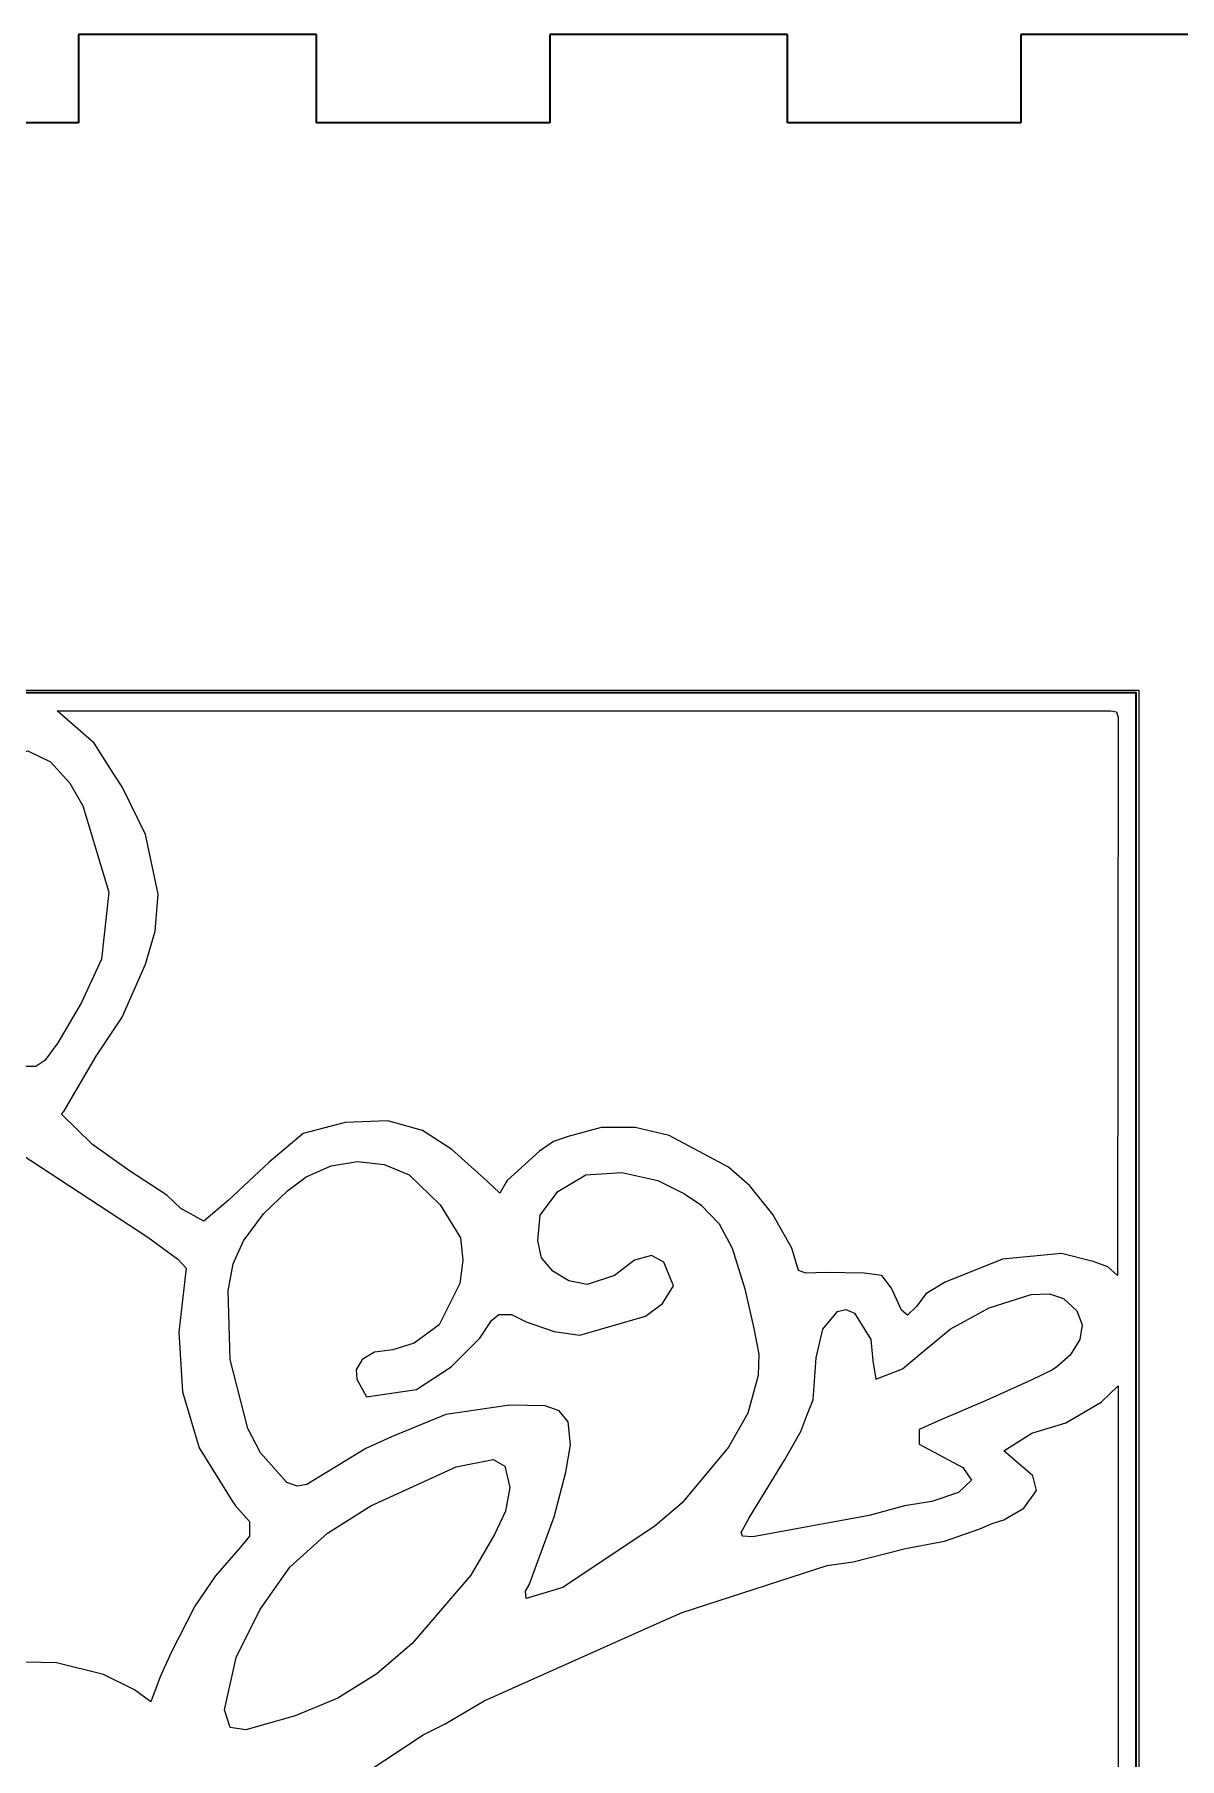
# Model space of a CAD drawing. Header units: millimetres. Extents: x -423 to 44, y -358 to 68.
# Drawn here: x -277.9 to -239, y -210.2 to -151.6 of the extents above; entities that cross this region are included whole.
import ezdxf

# ---------------------------------------------------------------- set-up
doc = ezdxf.new("R2010")
doc.units = ezdxf.units.MM
doc.header["$MEASUREMENT"] = 0
doc.layers.add('Capa 1', color=7, linetype='Continuous')

msp = doc.modelspace()

# ---------------------------------------------------------------- linework, layer by layer
at = {"layer": 'Capa 1', "color": 250, "lineweight": 35}
for points in [[(-268.325, -151.625), (-268.325, -151.625), (-276.4, -151.625), (-276.4, -151.625)], [(-276.4, -151.625), (-276.4, -151.625), (-276.4, -154.625), (-276.4, -154.625)], [(-268.325, -154.625), (-268.325, -154.625), (-268.325, -151.625), (-268.325, -151.625)], [(-252.325, -151.625), (-252.325, -151.625), (-260.4, -151.625), (-260.4, -151.625)], [(-260.4, -151.625), (-260.4, -151.625), (-260.4, -154.625), (-260.4, -154.625)], [(-252.325, -154.625), (-252.325, -154.625), (-252.325, -151.625), (-252.325, -151.625)], [(-236.325, -151.625), (-236.325, -151.625), (-244.4, -151.625), (-244.4, -151.625)], [(-244.4, -151.625), (-244.4, -151.625), (-244.4, -154.625), (-244.4, -154.625)], [(-276.4, -154.625), (-276.4, -154.625), (-284.325, -154.625), (-284.325, -154.625)], [(-260.4, -154.625), (-260.4, -154.625), (-268.325, -154.625), (-268.325, -154.625)], [(-244.4, -154.625), (-244.4, -154.625), (-252.325, -154.625), (-252.325, -154.625)]]:
    msp.add_open_spline(points, degree=3, dxfattribs=at)
at = {"layer": 'Capa 1', "color": 250, "lineweight": 5}
for points, knots in [([(-316.1, -249.5749), (-316.1, -249.5749), (-240.4, -249.5749), (-240.4, -249.5749), (-240.4, -249.5749), (-240.4, -249.5749), (-240.4, -173.9), (-240.4, -173.9), (-240.4, -173.9), (-240.4, -173.9), (-316.1, -173.9), (-316.1, -173.9), (-316.1, -173.9), (-316.1, -173.9), (-316.1, -249.5749), (-316.1, -249.5749)], [0, 0, 0, 0, 0.2, 0.2, 0.2, 0.2, 0.4, 0.4, 0.4, 0.4, 0.6, 0.6, 0.6, 0.6, 1, 1, 1, 1]), ([(-273.7, -180.825), (-273.7, -180.825), (-273.8, -182.075), (-273.8, -182.075), (-273.8, -182.075), (-273.8, -182.075), (-274.125, -183.2), (-274.125, -183.2), (-274.125, -183.2), (-274.125, -183.2), (-274.925, -185), (-274.925, -185), (-274.925, -185), (-274.925, -185), (-275.8, -186.325), (-275.8, -186.325), (-275.8, -186.325), (-275.8, -186.325), (-276.9, -188.2), (-276.9, -188.2), (-276.9, -188.2), (-276.9, -188.2), (-276.975, -188.3), (-276.975, -188.3), (-276.975, -188.3), (-276.975, -188.3), (-275.925, -189.325), (-275.925, -189.325), (-275.925, -189.325), (-275.925, -189.325), (-274.675, -190.225), (-274.675, -190.225), (-274.675, -190.225), (-274.675, -190.225), (-273.4, -191.05), (-273.4, -191.05), (-273.4, -191.05), (-273.4, -191.05), (-272.925, -191.5), (-272.925, -191.5), (-272.925, -191.5), (-272.925, -191.5), (-272.15, -191.925), (-272.15, -191.925), (-272.15, -191.925), (-272.15, -191.925), (-271.325, -191.225), (-271.325, -191.225), (-271.325, -191.225), (-271.325, -191.225), (-269.925, -189.925), (-269.925, -189.925), (-269.925, -189.925), (-269.925, -189.925), (-268.775, -188.95), (-268.775, -188.95), (-268.775, -188.95), (-268.775, -188.95), (-267.35, -188.575), (-267.35, -188.575), (-267.35, -188.575), (-267.35, -188.575), (-265.9, -188.525), (-265.9, -188.525), (-265.9, -188.525), (-265.9, -188.525), (-264.725, -188.85), (-264.725, -188.85), (-264.725, -188.85), (-264.725, -188.85), (-263.725, -189.5), (-263.725, -189.5), (-263.725, -189.5), (-263.725, -189.5), (-262.525, -190.575), (-262.525, -190.575), (-262.525, -190.575), (-262.525, -190.575), (-262.1, -190.975), (-262.1, -190.975), (-262.1, -190.975), (-262.1, -190.975), (-261.8749, -190.6), (-261.8749, -190.6), (-261.8749, -190.6), (-261.8749, -190.6), (-261.85, -190.55), (-261.85, -190.55), (-261.85, -190.55), (-261.85, -190.55), (-260.75, -189.55), (-260.75, -189.55), (-260.75, -189.55), (-260.75, -189.55), (-260.275, -189.225), (-260.275, -189.225), (-260.275, -189.225), (-260.275, -189.225), (-259.775, -189.05), (-259.775, -189.05), (-259.775, -189.05), (-259.775, -189.05), (-258.65, -188.75), (-258.65, -188.75), (-258.65, -188.75), (-258.65, -188.75), (-257.5, -188.75), (-257.5, -188.75), (-257.5, -188.75), (-257.5, -188.75), (-256.35, -189.025), (-256.35, -189.025), (-256.35, -189.025), (-256.35, -189.025), (-254.325, -190.1), (-254.325, -190.1), (-254.325, -190.1), (-254.325, -190.1), (-253.6, -190.725), (-253.6, -190.725), (-253.6, -190.725), (-253.6, -190.725), (-252.825, -191.7), (-252.825, -191.7), (-252.825, -191.7), (-252.825, -191.7), (-252.175, -192.8499), (-252.175, -192.8499), (-252.175, -192.8499), (-252.175, -192.8499), (-251.95, -193.6), (-251.95, -193.6), (-251.95, -193.6), (-251.95, -193.6), (-251.7, -193.7), (-251.7, -193.7), (-251.7, -193.7), (-251.7, -193.7), (-251.025, -193.675), (-251.025, -193.675), (-251.025, -193.675), (-251.025, -193.675), (-249.725, -193.7), (-249.725, -193.7), (-249.725, -193.7), (-249.725, -193.7), (-249.125, -193.775), (-249.125, -193.775), (-249.125, -193.775), (-249.125, -193.775), (-248.8, -194.2), (-248.8, -194.2), (-248.8, -194.2), (-248.8, -194.2), (-248.45, -194.95), (-248.45, -194.95), (-248.45, -194.95), (-248.45, -194.95), (-248.25, -195.125), (-248.25, -195.125), (-248.25, -195.125), (-248.25, -195.125), (-247.95, -194.825), (-247.95, -194.825), (-247.95, -194.825), (-247.95, -194.825), (-247.625, -194.4), (-247.625, -194.4), (-247.625, -194.4), (-247.625, -194.4), (-246.975, -194), (-246.975, -194), (-246.975, -194), (-246.975, -194), (-245.025, -193.225), (-245.025, -193.225), (-245.025, -193.225), (-245.025, -193.225), (-243.0249, -193.025), (-243.0249, -193.025), (-243.0249, -193.025), (-243.0249, -193.025), (-241.95, -193.3), (-241.95, -193.3), (-241.95, -193.3), (-241.95, -193.3), (-241.45, -193.475), (-241.45, -193.475), (-241.45, -193.475), (-241.45, -193.475), (-241.125, -193.775), (-241.125, -193.775), (-241.125, -193.775), (-241.125, -193.775), (-241.1, -174.825), (-241.1, -174.825), (-241.1, -174.825), (-241.1, -174.825), (-241.15, -174.625), (-241.15, -174.625), (-241.15, -174.625), (-241.15, -174.625), (-241.35, -174.6), (-241.35, -174.6), (-241.35, -174.6), (-241.35, -174.6), (-277.125, -174.6), (-277.125, -174.6), (-277.125, -174.6), (-277.125, -174.6), (-275.875, -175.7), (-275.875, -175.7), (-275.875, -175.7), (-275.875, -175.7), (-275.2, -176.75), (-275.2, -176.75), (-275.2, -176.75), (-275.2, -176.75), (-274.925, -177.175), (-274.925, -177.175), (-274.925, -177.175), (-274.925, -177.175), (-274.125, -178.8), (-274.125, -178.8), (-274.125, -178.8), (-274.125, -178.8), (-273.7, -180.825), (-273.7, -180.825)], [0, 0, 0, 0, 0.0172414, 0.0172414, 0.0172414, 0.0172414, 0.0344828, 0.0344828, 0.0344828, 0.0344828, 0.0517241, 0.0517241, 0.0517241, 0.0517241, 0.0689655, 0.0689655, 0.0689655, 0.0689655, 0.0862069, 0.0862069, 0.0862069, 0.0862069, 0.1034483, 0.1034483, 0.1034483, 0.1034483, 0.1206897, 0.1206897, 0.1206897, 0.1206897, 0.137931, 0.137931, 0.137931, 0.137931, 0.1551724, 0.1551724, 0.1551724, 0.1551724, 0.1724138, 0.1724138, 0.1724138, 0.1724138, 0.1896552, 0.1896552, 0.1896552, 0.1896552, 0.2068966, 0.2068966, 0.2068966, 0.2068966, 0.2241379, 0.2241379, 0.2241379, 0.2241379, 0.2413793, 0.2413793, 0.2413793, 0.2413793, 0.2586207, 0.2586207, 0.2586207, 0.2586207, 0.2758621, 0.2758621, 0.2758621, 0.2758621, 0.2931034, 0.2931034, 0.2931034, 0.2931034, 0.3103448, 0.3103448, 0.3103448, 0.3103448, 0.3275862, 0.3275862, 0.3275862, 0.3275862, 0.3448276, 0.3448276, 0.3448276, 0.3448276, 0.362069, 0.362069, 0.362069, 0.362069, 0.3793103, 0.3793103, 0.3793103, 0.3793103, 0.3965517, 0.3965517, 0.3965517, 0.3965517, 0.4137931, 0.4137931, 0.4137931, 0.4137931, 0.4310345, 0.4310345, 0.4310345, 0.4310345, 0.4482759, 0.4482759, 0.4482759, 0.4482759, 0.4655172, 0.4655172, 0.4655172, 0.4655172, 0.4827586, 0.4827586, 0.4827586, 0.4827586, 0.5, 0.5, 0.5, 0.5, 0.5172414, 0.5172414, 0.5172414, 0.5172414, 0.5344828, 0.5344828, 0.5344828, 0.5344828, 0.5517241, 0.5517241, 0.5517241, 0.5517241, 0.5689655, 0.5689655, 0.5689655, 0.5689655, 0.5862069, 0.5862069, 0.5862069, 0.5862069, 0.6034483, 0.6034483, 0.6034483, 0.6034483, 0.6206897, 0.6206897, 0.6206897, 0.6206897, 0.637931, 0.637931, 0.637931, 0.637931, 0.6551724, 0.6551724, 0.6551724, 0.6551724, 0.6724138, 0.6724138, 0.6724138, 0.6724138, 0.6896552, 0.6896552, 0.6896552, 0.6896552, 0.7068966, 0.7068966, 0.7068966, 0.7068966, 0.7241379, 0.7241379, 0.7241379, 0.7241379, 0.7413793, 0.7413793, 0.7413793, 0.7413793, 0.7586207, 0.7586207, 0.7586207, 0.7586207, 0.7758621, 0.7758621, 0.7758621, 0.7758621, 0.7931034, 0.7931034, 0.7931034, 0.7931034, 0.8103448, 0.8103448, 0.8103448, 0.8103448, 0.8275862, 0.8275862, 0.8275862, 0.8275862, 0.8448276, 0.8448276, 0.8448276, 0.8448276, 0.862069, 0.862069, 0.862069, 0.862069, 0.8793103, 0.8793103, 0.8793103, 0.8793103, 0.8965517, 0.8965517, 0.8965517, 0.8965517, 0.9137931, 0.9137931, 0.9137931, 0.9137931, 0.9310345, 0.9310345, 0.9310345, 0.9310345, 0.9482759, 0.9482759, 0.9482759, 0.9482759, 0.9655172, 0.9655172, 0.9655172, 0.9655172, 1, 1, 1, 1]), ([(-281.1249, -180.825), (-281.1249, -180.825), (-280.9, -182.75), (-280.9, -182.75), (-280.9, -182.75), (-280.9, -182.75), (-280.275, -184.375), (-280.275, -184.375), (-280.275, -184.375), (-280.275, -184.375), (-279.475, -185.675), (-279.475, -185.675), (-279.475, -185.675), (-279.475, -185.675), (-278.7, -186.525), (-278.7, -186.525), (-278.7, -186.525), (-278.7, -186.525), (-278.5, -186.6), (-278.5, -186.6), (-278.5, -186.6), (-278.5, -186.6), (-278.3, -186.65), (-278.3, -186.65), (-278.3, -186.65), (-278.3, -186.65), (-278.25, -186.675), (-278.25, -186.675), (-278.25, -186.675), (-278.25, -186.675), (-277.85, -186.675), (-277.85, -186.675), (-277.85, -186.675), (-277.85, -186.675), (-277.55, -186.475), (-277.55, -186.475), (-277.55, -186.475), (-277.55, -186.475), (-277.1, -185.875), (-277.1, -185.875), (-277.1, -185.875), (-277.1, -185.875), (-276.3, -184.5), (-276.3, -184.5), (-276.3, -184.5), (-276.3, -184.5), (-275.625, -183.025), (-275.625, -183.025), (-275.625, -183.025), (-275.625, -183.025), (-275.3749, -180.7499), (-275.3749, -180.7499), (-275.3749, -180.7499), (-275.3749, -180.7499), (-276.25, -177.825), (-276.25, -177.825), (-276.25, -177.825), (-276.25, -177.825), (-276.7, -177.05), (-276.7, -177.05), (-276.7, -177.05), (-276.7, -177.05), (-277.35, -176.325), (-277.35, -176.325), (-277.35, -176.325), (-277.35, -176.325), (-278.125, -175.95), (-278.125, -175.95), (-278.125, -175.95), (-278.125, -175.95), (-278.975, -176.15), (-278.975, -176.15), (-278.975, -176.15), (-278.975, -176.15), (-279.25, -176.35), (-279.25, -176.35), (-279.25, -176.35), (-279.25, -176.35), (-280, -177.3), (-280, -177.3), (-280, -177.3), (-280, -177.3), (-280.6, -178.65), (-280.6, -178.65), (-280.6, -178.65), (-280.6, -178.65), (-281.1249, -180.825), (-281.1249, -180.825)], [0, 0, 0, 0, 0.0434783, 0.0434783, 0.0434783, 0.0434783, 0.0869565, 0.0869565, 0.0869565, 0.0869565, 0.1304348, 0.1304348, 0.1304348, 0.1304348, 0.173913, 0.173913, 0.173913, 0.173913, 0.2173913, 0.2173913, 0.2173913, 0.2173913, 0.2608696, 0.2608696, 0.2608696, 0.2608696, 0.3043478, 0.3043478, 0.3043478, 0.3043478, 0.3478261, 0.3478261, 0.3478261, 0.3478261, 0.3913043, 0.3913043, 0.3913043, 0.3913043, 0.4347826, 0.4347826, 0.4347826, 0.4347826, 0.4782609, 0.4782609, 0.4782609, 0.4782609, 0.5217391, 0.5217391, 0.5217391, 0.5217391, 0.5652174, 0.5652174, 0.5652174, 0.5652174, 0.6086957, 0.6086957, 0.6086957, 0.6086957, 0.6521739, 0.6521739, 0.6521739, 0.6521739, 0.6956522, 0.6956522, 0.6956522, 0.6956522, 0.7391304, 0.7391304, 0.7391304, 0.7391304, 0.7826087, 0.7826087, 0.7826087, 0.7826087, 0.826087, 0.826087, 0.826087, 0.826087, 0.8695652, 0.8695652, 0.8695652, 0.8695652, 0.9130435, 0.9130435, 0.9130435, 0.9130435, 1, 1, 1, 1]), ([(-283.775, -193.325), (-283.775, -193.325), (-283.525, -195.625), (-283.525, -195.625), (-283.525, -195.625), (-283.525, -195.625), (-283.675, -197.925), (-283.675, -197.925), (-283.675, -197.925), (-283.675, -197.925), (-283.925, -198.775), (-283.925, -198.775), (-283.925, -198.775), (-283.925, -198.775), (-284.275, -199.6999), (-284.275, -199.6999), (-284.275, -199.6999), (-284.275, -199.6999), (-284.775, -200.575), (-284.775, -200.575), (-284.775, -200.575), (-284.775, -200.575), (-285, -200.925), (-285, -200.925), (-285, -200.925), (-285, -200.925), (-285.7, -201.85), (-285.7, -201.85), (-285.7, -201.85), (-285.7, -201.85), (-285.9, -201.95), (-285.9, -201.95), (-285.9, -201.95), (-285.9, -201.95), (-285.975, -202.1749), (-285.975, -202.1749), (-285.975, -202.1749), (-285.975, -202.1749), (-285.725, -202.825), (-285.725, -202.825), (-285.725, -202.825), (-285.725, -202.825), (-285.2999, -203.2), (-285.2999, -203.2), (-285.2999, -203.2), (-285.2999, -203.2), (-283.6, -205.6499), (-283.6, -205.6499), (-283.6, -205.6499), (-283.6, -205.6499), (-283.25, -206.475), (-283.25, -206.475), (-283.25, -206.475), (-283.25, -206.475), (-282.55, -208.15), (-282.55, -208.15), (-282.55, -208.15), (-282.55, -208.15), (-281.375, -207.5), (-281.375, -207.5), (-281.375, -207.5), (-281.375, -207.5), (-280.25, -207.075), (-280.25, -207.075), (-280.25, -207.075), (-280.25, -207.075), (-278.7499, -206.9), (-278.7499, -206.9), (-278.7499, -206.9), (-278.7499, -206.9), (-277.15, -206.925), (-277.15, -206.925), (-277.15, -206.925), (-277.15, -206.925), (-275.55, -207.325), (-275.55, -207.325), (-275.55, -207.325), (-275.55, -207.325), (-274.5, -207.85), (-274.5, -207.85), (-274.5, -207.85), (-274.5, -207.85), (-273.95, -208.25), (-273.95, -208.25), (-273.95, -208.25), (-273.95, -208.25), (-273.625, -207.4), (-273.625, -207.4), (-273.625, -207.4), (-273.625, -207.4), (-273.25, -206.575), (-273.25, -206.575), (-273.25, -206.575), (-273.25, -206.575), (-272.45, -205), (-272.45, -205), (-272.45, -205), (-272.45, -205), (-271.75, -203.975), (-271.75, -203.975), (-271.75, -203.975), (-271.75, -203.975), (-270.9, -203), (-270.9, -203), (-270.9, -203), (-270.9, -203), (-270.6, -202.625), (-270.6, -202.625), (-270.6, -202.625), (-270.6, -202.625), (-270.6, -202.125), (-270.6, -202.125), (-270.6, -202.125), (-270.6, -202.125), (-270.775, -201.925), (-270.775, -201.925), (-270.775, -201.925), (-270.775, -201.925), (-271.075, -201.6), (-271.075, -201.6), (-271.075, -201.6), (-271.075, -201.6), (-271.175, -201.45), (-271.175, -201.45), (-271.175, -201.45), (-271.175, -201.45), (-272.3, -199.625), (-272.3, -199.625), (-272.3, -199.625), (-272.3, -199.625), (-272.875, -197.725), (-272.875, -197.725), (-272.875, -197.725), (-272.875, -197.725), (-273, -195.7), (-273, -195.7), (-273, -195.7), (-273, -195.7), (-272.75, -193.525), (-272.75, -193.525), (-272.75, -193.525), (-272.75, -193.525), (-273.025, -193.225), (-273.025, -193.225), (-273.025, -193.225), (-273.025, -193.225), (-274.05, -192.475), (-274.05, -192.475), (-274.05, -192.475), (-274.05, -192.475), (-278.3499, -189.65), (-278.3499, -189.65), (-278.3499, -189.65), (-278.3499, -189.65), (-279, -190.1), (-279, -190.1), (-279, -190.1), (-279, -190.1), (-279.35, -190.325), (-279.35, -190.325), (-279.35, -190.325), (-279.35, -190.325), (-279.675, -190.575), (-279.675, -190.575), (-279.675, -190.575), (-279.675, -190.575), (-282.45, -192.375), (-282.45, -192.375), (-282.45, -192.375), (-282.45, -192.375), (-283.1, -192.825), (-283.1, -192.825), (-283.1, -192.825), (-283.1, -192.825), (-283.775, -193.325), (-283.775, -193.325)], [0, 0, 0, 0, 0.0222222, 0.0222222, 0.0222222, 0.0222222, 0.0444444, 0.0444444, 0.0444444, 0.0444444, 0.0666667, 0.0666667, 0.0666667, 0.0666667, 0.0888889, 0.0888889, 0.0888889, 0.0888889, 0.1111111, 0.1111111, 0.1111111, 0.1111111, 0.1333333, 0.1333333, 0.1333333, 0.1333333, 0.1555556, 0.1555556, 0.1555556, 0.1555556, 0.1777778, 0.1777778, 0.1777778, 0.1777778, 0.2, 0.2, 0.2, 0.2, 0.2222222, 0.2222222, 0.2222222, 0.2222222, 0.2444444, 0.2444444, 0.2444444, 0.2444444, 0.2666667, 0.2666667, 0.2666667, 0.2666667, 0.2888889, 0.2888889, 0.2888889, 0.2888889, 0.3111111, 0.3111111, 0.3111111, 0.3111111, 0.3333333, 0.3333333, 0.3333333, 0.3333333, 0.3555556, 0.3555556, 0.3555556, 0.3555556, 0.3777778, 0.3777778, 0.3777778, 0.3777778, 0.4, 0.4, 0.4, 0.4, 0.4222222, 0.4222222, 0.4222222, 0.4222222, 0.4444444, 0.4444444, 0.4444444, 0.4444444, 0.4666667, 0.4666667, 0.4666667, 0.4666667, 0.4888889, 0.4888889, 0.4888889, 0.4888889, 0.5111111, 0.5111111, 0.5111111, 0.5111111, 0.5333333, 0.5333333, 0.5333333, 0.5333333, 0.5555556, 0.5555556, 0.5555556, 0.5555556, 0.5777778, 0.5777778, 0.5777778, 0.5777778, 0.6, 0.6, 0.6, 0.6, 0.6222222, 0.6222222, 0.6222222, 0.6222222, 0.6444444, 0.6444444, 0.6444444, 0.6444444, 0.6666667, 0.6666667, 0.6666667, 0.6666667, 0.6888889, 0.6888889, 0.6888889, 0.6888889, 0.7111111, 0.7111111, 0.7111111, 0.7111111, 0.7333333, 0.7333333, 0.7333333, 0.7333333, 0.7555556, 0.7555556, 0.7555556, 0.7555556, 0.7777778, 0.7777778, 0.7777778, 0.7777778, 0.8, 0.8, 0.8, 0.8, 0.8222222, 0.8222222, 0.8222222, 0.8222222, 0.8444444, 0.8444444, 0.8444444, 0.8444444, 0.8666667, 0.8666667, 0.8666667, 0.8666667, 0.8888889, 0.8888889, 0.8888889, 0.8888889, 0.9111111, 0.9111111, 0.9111111, 0.9111111, 0.9333333, 0.9333333, 0.9333333, 0.9333333, 0.9555556, 0.9555556, 0.9555556, 0.9555556, 1, 1, 1, 1]), ([(-271.325, -194.3), (-271.325, -194.3), (-271.25, -196.6249), (-271.25, -196.6249), (-271.25, -196.6249), (-271.25, -196.6249), (-270.65, -198.975), (-270.65, -198.975), (-270.65, -198.975), (-270.65, -198.975), (-270.225, -199.7999), (-270.225, -199.7999), (-270.225, -199.7999), (-270.225, -199.7999), (-269.325, -200.8), (-269.325, -200.8), (-269.325, -200.8), (-269.325, -200.8), (-268.975, -200.925), (-268.975, -200.925), (-268.975, -200.925), (-268.975, -200.925), (-268.65, -200.875), (-268.65, -200.875), (-268.65, -200.875), (-268.65, -200.875), (-266.65, -199.65), (-266.65, -199.65), (-266.65, -199.65), (-266.65, -199.65), (-265.775, -199.25), (-265.775, -199.25), (-265.775, -199.25), (-265.775, -199.25), (-263.925, -198.5), (-263.925, -198.5), (-263.925, -198.5), (-263.925, -198.5), (-261.75, -198.175), (-261.75, -198.175), (-261.75, -198.175), (-261.75, -198.175), (-260.55, -198.2), (-260.55, -198.2), (-260.55, -198.2), (-260.55, -198.2), (-260.075, -198.375), (-260.075, -198.375), (-260.075, -198.375), (-260.075, -198.375), (-259.775, -198.75), (-259.775, -198.75), (-259.775, -198.75), (-259.775, -198.75), (-259.6999, -199.525), (-259.6999, -199.525), (-259.6999, -199.525), (-259.6999, -199.525), (-259.85, -200.45), (-259.85, -200.45), (-259.85, -200.45), (-259.85, -200.45), (-260.25, -201.975), (-260.25, -201.975), (-260.25, -201.975), (-260.25, -201.975), (-261.1, -204.275), (-261.1, -204.275), (-261.1, -204.275), (-261.1, -204.275), (-261.225, -204.5), (-261.225, -204.5), (-261.225, -204.5), (-261.225, -204.5), (-261.2, -204.75), (-261.2, -204.75), (-261.2, -204.75), (-261.2, -204.75), (-259.95, -204.375), (-259.95, -204.375), (-259.95, -204.375), (-259.95, -204.375), (-256.825, -202.2749), (-256.825, -202.2749), (-256.825, -202.2749), (-256.825, -202.2749), (-255.9, -201.5), (-255.9, -201.5), (-255.9, -201.5), (-255.9, -201.5), (-254.325, -199.5999), (-254.325, -199.5999), (-254.325, -199.5999), (-254.325, -199.5999), (-253.675, -198.45), (-253.675, -198.45), (-253.675, -198.45), (-253.675, -198.45), (-253.325, -197.175), (-253.325, -197.175), (-253.325, -197.175), (-253.325, -197.175), (-253.3, -196.45), (-253.3, -196.45), (-253.3, -196.45), (-253.3, -196.45), (-253.475, -195.575), (-253.475, -195.575), (-253.475, -195.575), (-253.475, -195.575), (-253.775, -194.225), (-253.775, -194.225), (-253.775, -194.225), (-253.775, -194.225), (-254.2, -192.8499), (-254.2, -192.8499), (-254.2, -192.8499), (-254.2, -192.8499), (-254.65, -192.025), (-254.65, -192.025), (-254.65, -192.025), (-254.65, -192.025), (-255.275, -191.375), (-255.275, -191.375), (-255.275, -191.375), (-255.275, -191.375), (-255.825, -191), (-255.825, -191), (-255.825, -191), (-255.825, -191), (-256.7249, -190.55), (-256.7249, -190.55), (-256.7249, -190.55), (-256.7249, -190.55), (-257.95, -190.2749), (-257.95, -190.2749), (-257.95, -190.2749), (-257.95, -190.2749), (-259.175, -190.35), (-259.175, -190.35), (-259.175, -190.35), (-259.175, -190.35), (-260.125, -190.925), (-260.125, -190.925), (-260.125, -190.925), (-260.125, -190.925), (-260.725, -191.725), (-260.725, -191.725), (-260.725, -191.725), (-260.725, -191.725), (-260.8, -192.6), (-260.8, -192.6), (-260.8, -192.6), (-260.8, -192.6), (-260.675, -193.175), (-260.675, -193.175), (-260.675, -193.175), (-260.675, -193.175), (-260.3, -193.625), (-260.3, -193.625), (-260.3, -193.625), (-260.3, -193.625), (-259.75, -193.95), (-259.75, -193.95), (-259.75, -193.95), (-259.75, -193.95), (-259.125, -194.075), (-259.125, -194.075), (-259.125, -194.075), (-259.125, -194.075), (-258.2, -193.775), (-258.2, -193.775), (-258.2, -193.775), (-258.2, -193.775), (-257.525, -193.2499), (-257.525, -193.2499), (-257.525, -193.2499), (-257.525, -193.2499), (-256.95, -193.1), (-256.95, -193.1), (-256.95, -193.1), (-256.95, -193.1), (-256.5249, -193.325), (-256.5249, -193.325), (-256.5249, -193.325), (-256.5249, -193.325), (-256.2, -194.125), (-256.2, -194.125), (-256.2, -194.125), (-256.2, -194.125), (-256.575, -194.725), (-256.575, -194.725), (-256.575, -194.725), (-256.575, -194.725), (-257.15, -195.15), (-257.15, -195.15), (-257.15, -195.15), (-257.15, -195.15), (-259.375, -195.8), (-259.375, -195.8), (-259.375, -195.8), (-259.375, -195.8), (-260.25, -195.675), (-260.25, -195.675), (-260.25, -195.675), (-260.25, -195.675), (-261.2, -195.35), (-261.2, -195.35), (-261.2, -195.35), (-261.2, -195.35), (-261.7, -195.1), (-261.7, -195.1), (-261.7, -195.1), (-261.7, -195.1), (-262.125, -195.1), (-262.125, -195.1), (-262.125, -195.1), (-262.125, -195.1), (-262.375, -195.3), (-262.375, -195.3), (-262.375, -195.3), (-262.375, -195.3), (-262.775, -195.9), (-262.775, -195.9), (-262.775, -195.9), (-262.775, -195.9), (-263.75, -196.875), (-263.75, -196.875), (-263.75, -196.875), (-263.75, -196.875), (-264.925, -197.65), (-264.925, -197.65), (-264.925, -197.65), (-264.925, -197.65), (-266.625, -197.9), (-266.625, -197.9), (-266.625, -197.9), (-266.625, -197.9), (-266.95, -197.3), (-266.95, -197.3), (-266.95, -197.3), (-266.95, -197.3), (-266.975, -196.975), (-266.975, -196.975), (-266.975, -196.975), (-266.975, -196.975), (-266.775, -196.6249), (-266.775, -196.6249), (-266.775, -196.6249), (-266.775, -196.6249), (-266.35, -196.375), (-266.35, -196.375), (-266.35, -196.375), (-266.35, -196.375), (-265.725, -196.3), (-265.725, -196.3), (-265.725, -196.3), (-265.725, -196.3), (-265, -196.075), (-265, -196.075), (-265, -196.075), (-265, -196.075), (-264.15, -195.45), (-264.15, -195.45), (-264.15, -195.45), (-264.15, -195.45), (-263.45, -194.05), (-263.45, -194.05), (-263.45, -194.05), (-263.45, -194.05), (-263.35, -193.2499), (-263.35, -193.2499), (-263.35, -193.2499), (-263.35, -193.2499), (-263.425, -192.5), (-263.425, -192.5), (-263.425, -192.5), (-263.425, -192.5), (-264.125, -191.375), (-264.125, -191.375), (-264.125, -191.375), (-264.125, -191.375), (-265.175, -190.35), (-265.175, -190.35), (-265.175, -190.35), (-265.175, -190.35), (-266.025, -190), (-266.025, -190), (-266.025, -190), (-266.025, -190), (-266.925, -189.9), (-266.925, -189.9), (-266.925, -189.9), (-266.925, -189.9), (-267.825, -190.05), (-267.825, -190.05), (-267.825, -190.05), (-267.825, -190.05), (-268.675, -190.425), (-268.675, -190.425), (-268.675, -190.425), (-268.675, -190.425), (-269.3, -190.9), (-269.3, -190.9), (-269.3, -190.9), (-269.3, -190.9), (-270.125, -191.675), (-270.125, -191.675), (-270.125, -191.675), (-270.125, -191.675), (-270.8, -192.6), (-270.8, -192.6), (-270.8, -192.6), (-270.8, -192.6), (-271.15, -193.375), (-271.15, -193.375), (-271.15, -193.375), (-271.15, -193.375), (-271.325, -194.3), (-271.325, -194.3)], [0, 0, 0, 0, 0.0123457, 0.0123457, 0.0123457, 0.0123457, 0.0246914, 0.0246914, 0.0246914, 0.0246914, 0.037037, 0.037037, 0.037037, 0.037037, 0.0493827, 0.0493827, 0.0493827, 0.0493827, 0.0617284, 0.0617284, 0.0617284, 0.0617284, 0.0740741, 0.0740741, 0.0740741, 0.0740741, 0.0864198, 0.0864198, 0.0864198, 0.0864198, 0.0987654, 0.0987654, 0.0987654, 0.0987654, 0.1111111, 0.1111111, 0.1111111, 0.1111111, 0.1234568, 0.1234568, 0.1234568, 0.1234568, 0.1358025, 0.1358025, 0.1358025, 0.1358025, 0.1481481, 0.1481481, 0.1481481, 0.1481481, 0.1604938, 0.1604938, 0.1604938, 0.1604938, 0.1728395, 0.1728395, 0.1728395, 0.1728395, 0.1851852, 0.1851852, 0.1851852, 0.1851852, 0.1975309, 0.1975309, 0.1975309, 0.1975309, 0.2098765, 0.2098765, 0.2098765, 0.2098765, 0.2222222, 0.2222222, 0.2222222, 0.2222222, 0.2345679, 0.2345679, 0.2345679, 0.2345679, 0.2469136, 0.2469136, 0.2469136, 0.2469136, 0.2592593, 0.2592593, 0.2592593, 0.2592593, 0.2716049, 0.2716049, 0.2716049, 0.2716049, 0.2839506, 0.2839506, 0.2839506, 0.2839506, 0.2962963, 0.2962963, 0.2962963, 0.2962963, 0.308642, 0.308642, 0.308642, 0.308642, 0.3209877, 0.3209877, 0.3209877, 0.3209877, 0.3333333, 0.3333333, 0.3333333, 0.3333333, 0.345679, 0.345679, 0.345679, 0.345679, 0.3580247, 0.3580247, 0.3580247, 0.3580247, 0.3703704, 0.3703704, 0.3703704, 0.3703704, 0.382716, 0.382716, 0.382716, 0.382716, 0.3950617, 0.3950617, 0.3950617, 0.3950617, 0.4074074, 0.4074074, 0.4074074, 0.4074074, 0.4197531, 0.4197531, 0.4197531, 0.4197531, 0.4320988, 0.4320988, 0.4320988, 0.4320988, 0.4444444, 0.4444444, 0.4444444, 0.4444444, 0.4567901, 0.4567901, 0.4567901, 0.4567901, 0.4691358, 0.4691358, 0.4691358, 0.4691358, 0.4814815, 0.4814815, 0.4814815, 0.4814815, 0.4938272, 0.4938272, 0.4938272, 0.4938272, 0.5061728, 0.5061728, 0.5061728, 0.5061728, 0.5185185, 0.5185185, 0.5185185, 0.5185185, 0.5308642, 0.5308642, 0.5308642, 0.5308642, 0.5432099, 0.5432099, 0.5432099, 0.5432099, 0.5555556, 0.5555556, 0.5555556, 0.5555556, 0.5679012, 0.5679012, 0.5679012, 0.5679012, 0.5802469, 0.5802469, 0.5802469, 0.5802469, 0.5925926, 0.5925926, 0.5925926, 0.5925926, 0.6049383, 0.6049383, 0.6049383, 0.6049383, 0.617284, 0.617284, 0.617284, 0.617284, 0.6296296, 0.6296296, 0.6296296, 0.6296296, 0.6419753, 0.6419753, 0.6419753, 0.6419753, 0.654321, 0.654321, 0.654321, 0.654321, 0.6666667, 0.6666667, 0.6666667, 0.6666667, 0.6790123, 0.6790123, 0.6790123, 0.6790123, 0.691358, 0.691358, 0.691358, 0.691358, 0.7037037, 0.7037037, 0.7037037, 0.7037037, 0.7160494, 0.7160494, 0.7160494, 0.7160494, 0.7283951, 0.7283951, 0.7283951, 0.7283951, 0.7407407, 0.7407407, 0.7407407, 0.7407407, 0.7530864, 0.7530864, 0.7530864, 0.7530864, 0.7654321, 0.7654321, 0.7654321, 0.7654321, 0.7777778, 0.7777778, 0.7777778, 0.7777778, 0.7901235, 0.7901235, 0.7901235, 0.7901235, 0.8024691, 0.8024691, 0.8024691, 0.8024691, 0.8148148, 0.8148148, 0.8148148, 0.8148148, 0.8271605, 0.8271605, 0.8271605, 0.8271605, 0.8395062, 0.8395062, 0.8395062, 0.8395062, 0.8518519, 0.8518519, 0.8518519, 0.8518519, 0.8641975, 0.8641975, 0.8641975, 0.8641975, 0.8765432, 0.8765432, 0.8765432, 0.8765432, 0.8888889, 0.8888889, 0.8888889, 0.8888889, 0.9012346, 0.9012346, 0.9012346, 0.9012346, 0.9135802, 0.9135802, 0.9135802, 0.9135802, 0.9259259, 0.9259259, 0.9259259, 0.9259259, 0.9382716, 0.9382716, 0.9382716, 0.9382716, 0.9506173, 0.9506173, 0.9506173, 0.9506173, 0.962963, 0.962963, 0.962963, 0.962963, 0.9753086, 0.9753086, 0.9753086, 0.9753086, 1, 1, 1, 1]), ([(-249.325, -197.3), (-249.325, -197.3), (-249.425, -196.675), (-249.425, -196.675), (-249.425, -196.675), (-249.425, -196.675), (-249.5, -195.95), (-249.5, -195.95), (-249.5, -195.95), (-249.5, -195.95), (-250.05, -195.05), (-250.05, -195.05), (-250.05, -195.05), (-250.05, -195.05), (-250.35, -194.925), (-250.35, -194.925), (-250.35, -194.925), (-250.35, -194.925), (-250.625, -195), (-250.625, -195), (-250.625, -195), (-250.625, -195), (-251.125, -195.6), (-251.125, -195.6), (-251.125, -195.6), (-251.125, -195.6), (-251.35, -196.575), (-251.35, -196.575), (-251.35, -196.575), (-251.35, -196.575), (-251.45, -198), (-251.45, -198), (-251.45, -198), (-251.45, -198), (-251.675, -198.525), (-251.675, -198.525), (-251.675, -198.525), (-251.675, -198.525), (-251.875, -199.075), (-251.875, -199.075), (-251.875, -199.075), (-251.875, -199.075), (-252.425, -200.05), (-252.425, -200.05), (-252.425, -200.05), (-252.425, -200.05), (-253.625, -202), (-253.625, -202), (-253.625, -202), (-253.625, -202), (-253.9, -202.5), (-253.9, -202.5), (-253.9, -202.5), (-253.9, -202.5), (-253.85, -202.625), (-253.85, -202.625), (-253.85, -202.625), (-253.85, -202.625), (-253.5, -202.65), (-253.5, -202.65), (-253.5, -202.65), (-253.5, -202.65), (-249.55, -201.925), (-249.55, -201.925), (-249.55, -201.925), (-249.55, -201.925), (-248.35, -201.6), (-248.35, -201.6), (-248.35, -201.6), (-248.35, -201.6), (-247.425, -201.45), (-247.425, -201.45), (-247.425, -201.45), (-247.425, -201.45), (-246.525, -201.15), (-246.525, -201.15), (-246.525, -201.15), (-246.525, -201.15), (-246.075, -200.725), (-246.075, -200.725), (-246.075, -200.725), (-246.075, -200.725), (-246.375, -200.3), (-246.375, -200.3), (-246.375, -200.3), (-246.375, -200.3), (-247.85, -199.4999), (-247.85, -199.4999), (-247.85, -199.4999), (-247.85, -199.4999), (-247.85, -198.9999), (-247.85, -198.9999), (-247.85, -198.9999), (-247.85, -198.9999), (-247.125, -198.675), (-247.125, -198.675), (-247.125, -198.675), (-247.125, -198.675), (-245.575, -198.025), (-245.575, -198.025), (-245.575, -198.025), (-245.575, -198.025), (-244.05, -197.325), (-244.05, -197.325), (-244.05, -197.325), (-244.05, -197.325), (-243.325, -196.975), (-243.325, -196.975), (-243.325, -196.975), (-243.325, -196.975), (-243.175, -196.875), (-243.175, -196.875), (-243.175, -196.875), (-243.175, -196.875), (-242.725, -196.475), (-242.725, -196.475), (-242.725, -196.475), (-242.725, -196.475), (-242.4, -195.95), (-242.4, -195.95), (-242.4, -195.95), (-242.4, -195.95), (-242.325, -195.45), (-242.325, -195.45), (-242.325, -195.45), (-242.325, -195.45), (-242.5, -194.975), (-242.5, -194.975), (-242.5, -194.975), (-242.5, -194.975), (-242.95, -194.55), (-242.95, -194.55), (-242.95, -194.55), (-242.95, -194.55), (-243.4249, -194.4), (-243.4249, -194.4), (-243.4249, -194.4), (-243.4249, -194.4), (-244.05, -194.425), (-244.05, -194.425), (-244.05, -194.425), (-244.05, -194.425), (-245.475, -194.875), (-245.475, -194.875), (-245.475, -194.875), (-245.475, -194.875), (-246.7999, -195.6), (-246.7999, -195.6), (-246.7999, -195.6), (-246.7999, -195.6), (-247.65, -196.3), (-247.65, -196.3), (-247.65, -196.3), (-247.65, -196.3), (-248.425, -196.95), (-248.425, -196.95), (-248.425, -196.95), (-248.425, -196.95), (-249.325, -197.3), (-249.325, -197.3)], [0, 0, 0, 0, 0.0243902, 0.0243902, 0.0243902, 0.0243902, 0.0487805, 0.0487805, 0.0487805, 0.0487805, 0.0731707, 0.0731707, 0.0731707, 0.0731707, 0.097561, 0.097561, 0.097561, 0.097561, 0.1219512, 0.1219512, 0.1219512, 0.1219512, 0.1463415, 0.1463415, 0.1463415, 0.1463415, 0.1707317, 0.1707317, 0.1707317, 0.1707317, 0.195122, 0.195122, 0.195122, 0.195122, 0.2195122, 0.2195122, 0.2195122, 0.2195122, 0.2439024, 0.2439024, 0.2439024, 0.2439024, 0.2682927, 0.2682927, 0.2682927, 0.2682927, 0.2926829, 0.2926829, 0.2926829, 0.2926829, 0.3170732, 0.3170732, 0.3170732, 0.3170732, 0.3414634, 0.3414634, 0.3414634, 0.3414634, 0.3658537, 0.3658537, 0.3658537, 0.3658537, 0.3902439, 0.3902439, 0.3902439, 0.3902439, 0.4146341, 0.4146341, 0.4146341, 0.4146341, 0.4390244, 0.4390244, 0.4390244, 0.4390244, 0.4634146, 0.4634146, 0.4634146, 0.4634146, 0.4878049, 0.4878049, 0.4878049, 0.4878049, 0.5121951, 0.5121951, 0.5121951, 0.5121951, 0.5365854, 0.5365854, 0.5365854, 0.5365854, 0.5609756, 0.5609756, 0.5609756, 0.5609756, 0.5853659, 0.5853659, 0.5853659, 0.5853659, 0.6097561, 0.6097561, 0.6097561, 0.6097561, 0.6341463, 0.6341463, 0.6341463, 0.6341463, 0.6585366, 0.6585366, 0.6585366, 0.6585366, 0.6829268, 0.6829268, 0.6829268, 0.6829268, 0.7073171, 0.7073171, 0.7073171, 0.7073171, 0.7317073, 0.7317073, 0.7317073, 0.7317073, 0.7560976, 0.7560976, 0.7560976, 0.7560976, 0.7804878, 0.7804878, 0.7804878, 0.7804878, 0.804878, 0.804878, 0.804878, 0.804878, 0.8292683, 0.8292683, 0.8292683, 0.8292683, 0.8536585, 0.8536585, 0.8536585, 0.8536585, 0.8780488, 0.8780488, 0.8780488, 0.8780488, 0.902439, 0.902439, 0.902439, 0.902439, 0.9268293, 0.9268293, 0.9268293, 0.9268293, 0.9512195, 0.9512195, 0.9512195, 0.9512195, 1, 1, 1, 1]), ([(-244.975, -199.725), (-244.975, -199.725), (-244.4, -200.225), (-244.4, -200.225), (-244.4, -200.225), (-244.4, -200.225), (-244.35, -200.275), (-244.35, -200.275), (-244.35, -200.275), (-244.35, -200.275), (-244, -200.575), (-244, -200.575), (-244, -200.575), (-244, -200.575), (-243.875, -201.075), (-243.875, -201.075), (-243.875, -201.075), (-243.875, -201.075), (-244.3, -201.675), (-244.3, -201.675), (-244.3, -201.675), (-244.3, -201.675), (-244.975, -202.075), (-244.975, -202.075), (-244.975, -202.075), (-244.975, -202.075), (-245.375, -202.2), (-245.375, -202.2), (-245.375, -202.2), (-245.375, -202.2), (-245.7999, -202.3749), (-245.7999, -202.3749), (-245.7999, -202.3749), (-245.7999, -202.3749), (-246.9999, -202.8), (-246.9999, -202.8), (-246.9999, -202.8), (-246.9999, -202.8), (-248.325, -203.05), (-248.325, -203.05), (-248.325, -203.05), (-248.325, -203.05), (-250.1, -203.5), (-250.1, -203.5), (-250.1, -203.5), (-250.1, -203.5), (-250.975, -203.625), (-250.975, -203.625), (-250.975, -203.625), (-250.975, -203.625), (-255.9, -205.225), (-255.9, -205.225), (-255.9, -205.225), (-255.9, -205.225), (-256.65, -205.5499), (-256.65, -205.5499), (-256.65, -205.5499), (-256.65, -205.5499), (-262.625, -208.225), (-262.625, -208.225), (-262.625, -208.225), (-262.625, -208.225), (-263.95, -209), (-263.95, -209), (-263.95, -209), (-263.95, -209), (-264.7, -209.375), (-264.7, -209.375), (-264.7, -209.375), (-264.7, -209.375), (-267.3, -211.1), (-267.3, -211.1), (-267.3, -211.1), (-267.3, -211.1), (-267.575, -211.375), (-267.575, -211.375), (-267.575, -211.375), (-267.575, -211.375), (-267.65, -211.8), (-267.65, -211.8), (-267.65, -211.8), (-267.65, -211.8), (-267.1, -212.55), (-267.1, -212.55), (-267.1, -212.55), (-267.1, -212.55), (-266.35, -213.125), (-266.35, -213.125), (-266.35, -213.125), (-266.35, -213.125), (-262.55, -215.35), (-262.55, -215.35), (-262.55, -215.35), (-262.55, -215.35), (-259.65, -216.75), (-259.65, -216.75), (-259.65, -216.75), (-259.65, -216.75), (-258.925, -217.05), (-258.925, -217.05), (-258.925, -217.05), (-258.925, -217.05), (-258.2, -217.425), (-258.2, -217.425), (-258.2, -217.425), (-258.2, -217.425), (-253.4, -219.15), (-253.4, -219.15), (-253.4, -219.15), (-253.4, -219.15), (-252.625, -219.375), (-252.625, -219.375), (-252.625, -219.375), (-252.625, -219.375), (-247.425, -220.725), (-247.425, -220.725), (-247.425, -220.725), (-247.425, -220.725), (-246.375, -220.925), (-246.375, -220.925), (-246.375, -220.925), (-246.375, -220.925), (-245.7999, -221.175), (-245.7999, -221.175), (-245.7999, -221.175), (-245.7999, -221.175), (-244.975, -221.475), (-244.975, -221.475), (-244.975, -221.475), (-244.975, -221.475), (-244.2249, -221.9999), (-244.2249, -221.9999), (-244.2249, -221.9999), (-244.2249, -221.9999), (-244.0249, -222.125), (-244.0249, -222.125), (-244.0249, -222.125), (-244.0249, -222.125), (-243.875, -222.65), (-243.875, -222.65), (-243.875, -222.65), (-243.875, -222.65), (-244, -223), (-244, -223), (-244, -223), (-244, -223), (-244.3, -223.225), (-244.3, -223.225), (-244.3, -223.225), (-244.3, -223.225), (-244.975, -223.875), (-244.975, -223.875), (-244.975, -223.875), (-244.975, -223.875), (-244.7, -224.15), (-244.7, -224.15), (-244.7, -224.15), (-244.7, -224.15), (-244.325, -224.275), (-244.325, -224.275), (-244.325, -224.275), (-244.325, -224.275), (-244.0249, -224.425), (-244.0249, -224.425), (-244.0249, -224.425), (-244.0249, -224.425), (-243.4249, -224.6), (-243.4249, -224.6), (-243.4249, -224.6), (-243.4249, -224.6), (-242.175, -225.15), (-242.175, -225.15), (-242.175, -225.15), (-242.175, -225.15), (-241.1, -226.05), (-241.1, -226.05), (-241.1, -226.05), (-241.1, -226.05), (-241.1, -197.525), (-241.1, -197.525), (-241.1, -197.525), (-241.1, -197.525), (-241.675, -198.075), (-241.675, -198.075), (-241.675, -198.075), (-241.675, -198.075), (-242.875, -198.775), (-242.875, -198.775), (-242.875, -198.775), (-242.875, -198.775), (-244.0249, -199.125), (-244.0249, -199.125), (-244.0249, -199.125), (-244.0249, -199.125), (-244.975, -199.725), (-244.975, -199.725)], [0, 0, 0, 0, 0.02, 0.02, 0.02, 0.02, 0.04, 0.04, 0.04, 0.04, 0.06, 0.06, 0.06, 0.06, 0.08, 0.08, 0.08, 0.08, 0.1, 0.1, 0.1, 0.1, 0.12, 0.12, 0.12, 0.12, 0.14, 0.14, 0.14, 0.14, 0.16, 0.16, 0.16, 0.16, 0.18, 0.18, 0.18, 0.18, 0.2, 0.2, 0.2, 0.2, 0.22, 0.22, 0.22, 0.22, 0.24, 0.24, 0.24, 0.24, 0.26, 0.26, 0.26, 0.26, 0.28, 0.28, 0.28, 0.28, 0.3, 0.3, 0.3, 0.3, 0.32, 0.32, 0.32, 0.32, 0.34, 0.34, 0.34, 0.34, 0.36, 0.36, 0.36, 0.36, 0.38, 0.38, 0.38, 0.38, 0.4, 0.4, 0.4, 0.4, 0.42, 0.42, 0.42, 0.42, 0.44, 0.44, 0.44, 0.44, 0.46, 0.46, 0.46, 0.46, 0.48, 0.48, 0.48, 0.48, 0.5, 0.5, 0.5, 0.5, 0.52, 0.52, 0.52, 0.52, 0.54, 0.54, 0.54, 0.54, 0.56, 0.56, 0.56, 0.56, 0.58, 0.58, 0.58, 0.58, 0.6, 0.6, 0.6, 0.6, 0.62, 0.62, 0.62, 0.62, 0.64, 0.64, 0.64, 0.64, 0.66, 0.66, 0.66, 0.66, 0.68, 0.68, 0.68, 0.68, 0.7, 0.7, 0.7, 0.7, 0.72, 0.72, 0.72, 0.72, 0.74, 0.74, 0.74, 0.74, 0.76, 0.76, 0.76, 0.76, 0.78, 0.78, 0.78, 0.78, 0.8, 0.8, 0.8, 0.8, 0.82, 0.82, 0.82, 0.82, 0.84, 0.84, 0.84, 0.84, 0.86, 0.86, 0.86, 0.86, 0.88, 0.88, 0.88, 0.88, 0.9, 0.9, 0.9, 0.9, 0.92, 0.92, 0.92, 0.92, 0.94, 0.94, 0.94, 0.94, 0.96, 0.96, 0.96, 0.96, 1, 1, 1, 1]), ([(-271.45, -208.5249), (-271.45, -208.5249), (-271.25, -209.1249), (-271.25, -209.1249), (-271.25, -209.1249), (-271.25, -209.1249), (-270.725, -209.2), (-270.725, -209.2), (-270.725, -209.2), (-270.725, -209.2), (-269.05, -208.7249), (-269.05, -208.7249), (-269.05, -208.7249), (-269.05, -208.7249), (-267.6, -208.1249), (-267.6, -208.1249), (-267.6, -208.1249), (-267.6, -208.1249), (-266.275, -207.3), (-266.275, -207.3), (-266.275, -207.3), (-266.275, -207.3), (-265.075, -206.275), (-265.075, -206.275), (-265.075, -206.275), (-265.075, -206.275), (-263.0749, -203.95), (-263.0749, -203.95), (-263.0749, -203.95), (-263.0749, -203.95), (-262.2749, -202.5749), (-262.2749, -202.5749), (-262.2749, -202.5749), (-262.2749, -202.5749), (-261.9, -201.775), (-261.9, -201.775), (-261.9, -201.775), (-261.9, -201.775), (-261.75, -200.975), (-261.75, -200.975), (-261.75, -200.975), (-261.75, -200.975), (-261.925, -200.25), (-261.925, -200.25), (-261.925, -200.25), (-261.925, -200.25), (-262.325, -200.025), (-262.325, -200.025), (-262.325, -200.025), (-262.325, -200.025), (-263.575, -200.275), (-263.575, -200.275), (-263.575, -200.275), (-263.575, -200.275), (-266.475, -201.6), (-266.475, -201.6), (-266.475, -201.6), (-266.475, -201.6), (-267.95, -202.525), (-267.95, -202.525), (-267.95, -202.525), (-267.95, -202.525), (-269.2249, -203.675), (-269.2249, -203.675), (-269.2249, -203.675), (-269.2249, -203.675), (-270.25, -205.125), (-270.25, -205.125), (-270.25, -205.125), (-270.25, -205.125), (-271.05, -206.75), (-271.05, -206.75), (-271.05, -206.75), (-271.05, -206.75), (-271.45, -208.5249), (-271.45, -208.5249)], [0, 0, 0, 0, 0.05, 0.05, 0.05, 0.05, 0.1, 0.1, 0.1, 0.1, 0.15, 0.15, 0.15, 0.15, 0.2, 0.2, 0.2, 0.2, 0.25, 0.25, 0.25, 0.25, 0.3, 0.3, 0.3, 0.3, 0.35, 0.35, 0.35, 0.35, 0.4, 0.4, 0.4, 0.4, 0.45, 0.45, 0.45, 0.45, 0.5, 0.5, 0.5, 0.5, 0.55, 0.55, 0.55, 0.55, 0.6, 0.6, 0.6, 0.6, 0.65, 0.65, 0.65, 0.65, 0.7, 0.7, 0.7, 0.7, 0.75, 0.75, 0.75, 0.75, 0.8, 0.8, 0.8, 0.8, 0.85, 0.85, 0.85, 0.85, 0.9, 0.9, 0.9, 0.9, 1, 1, 1, 1])]:
    msp.add_open_spline(points, degree=3, knots=knots, dxfattribs=at)
at = {"layer": 'Capa 1', "color": 250, "lineweight": 35}
msp.add_open_spline([(-316.025, -249.5), (-316.025, -249.5), (-240.5, -249.5), (-240.5, -249.5), (-240.5, -249.5), (-240.5, -249.5), (-240.5, -173.975), (-240.5, -173.975), (-240.5, -173.975), (-240.5, -173.975), (-316.025, -173.975), (-316.025, -173.975), (-316.025, -173.975), (-316.025, -173.975), (-316.025, -249.5), (-316.025, -249.5)], degree=3, knots=[0, 0, 0, 0, 0.2, 0.2, 0.2, 0.2, 0.4, 0.4, 0.4, 0.4, 0.6, 0.6, 0.6, 0.6, 1, 1, 1, 1], dxfattribs=at)

doc.saveas('drawing.dxf')
